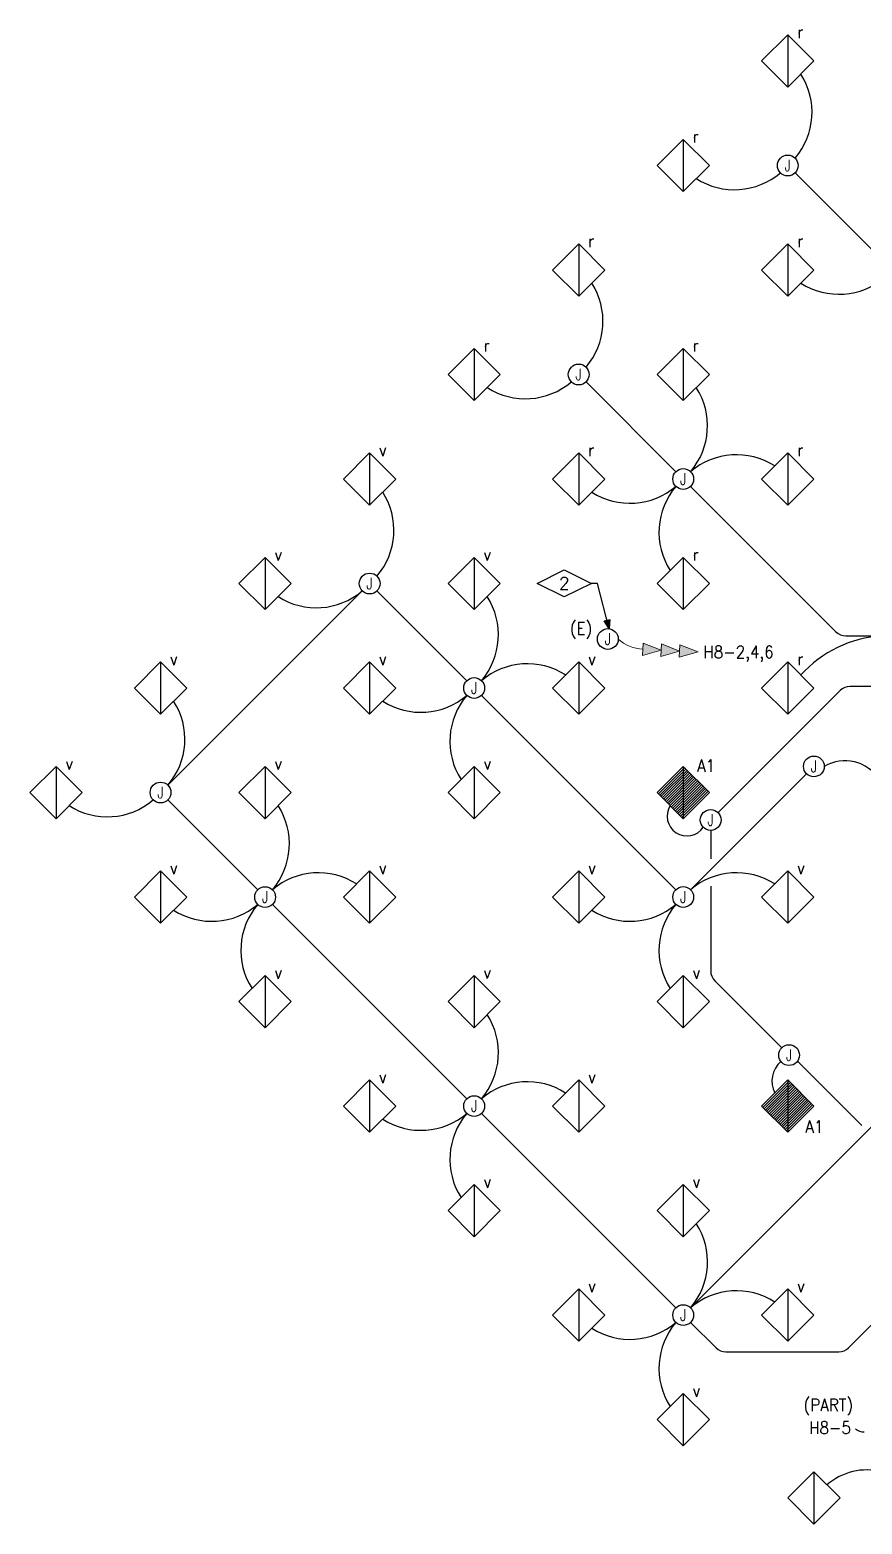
# Model space of a CAD drawing. Header units: inches. Extents: x 131 to 3122, y 239 to 1524.
# Drawn here: x 131 to 672, y 280 to 1251 of the extents above; entities that cross this region are included whole.
import ezdxf
from ezdxf.enums import TextEntityAlignment as Align

# ---------------------------------------------------------------- set-up
doc = ezdxf.new("R2010")
doc.units = ezdxf.units.IN
doc.header["$LTSCALE"] = 30
doc.header["$MEASUREMENT"] = 0
doc.layers.add('E-DEVC-TEXT', color=33, linetype='Continuous')
doc.layers.add('E-LITE-JBOX-EXST', color=4, linetype='Continuous')
for name, color, linetype, lineweight in [('E-JBOX-TEXT', 33, 'Continuous', 25), ('E-LITE-CIRC-EXST', 4, 'Continuous', 15), ('E-LITE-CIRC-NEWW', 1, 'Continuous', 25), ('E-LITE-FIXT-Fluo-NEWW', 6, 'Continuous', 30), ('E-LITE-Patt-NEWW', 71, 'Continuous', 25), ('E-POWR-CIRC-NEWW', 10, 'Continuous', 30), ('E-POWR-JBOX-NEWW', 5, 'Continuous', 25), ('E-TEXT', 71, 'Continuous', 25)]:
    doc.layers.add(name, color=color, linetype=linetype, lineweight=lineweight)
doc.styles.add('A', font='SIMPLEX.shx', dxfattribs={"width": 0.9, "height": 8})
doc.styles.add('D1', font='romans.shx', dxfattribs={"width": 0.8, "height": 0.078125})
doc.styles.add('ROMANS', font='romans.shx')
doc.styles.get("Standard").update_dxf_attribs({"font": 'simplex.shx'})
doc.dimstyles.get("Standard").update_dxf_attribs({"dimtxt": 0.18, "dimasz": 0.18, "dimexe": 0.18, "dimexo": 0.0625, "dimgap": 0.09, "dimtad": 0, "dimtih": 1, "dimtoh": 1, "dimdec": 4, "dimzin": 0, "dimdsep": 46, "dimtxsty": 'Standard', "dimcen": 0.09, "dimadec": 0, "dimazin": 0, "dimtfac": 1, "dimtdec": 4, "dimtofl": 0, "dimtmove": 0, "dimatfit": 3, "dimfxl": 1, "dimtolj": 1, "dimtzin": 0, "dimarcsym": 0})

# ---------------------------------------------------------------- blocks, each defined once
blk = doc.blocks.new('Ltg-Flu21')
blk.add_lwpolyline([(24, 24), (0, 24), (0, 0), (24, 0), (24, 24), (0, 0)])
blk = doc.blocks.new('Ltg-Emg03')
at = {"color": 0}
for p, q in [((-23.52, 0), (-23.52, 24)), ((-22.32, 0), (-22.32, 24)), ((-21.12, 0), (-21.12, 24)), ((-19.92, 0), (-19.92, 24)), ((-18.72, 0), (-18.72, 24)), ((-17.52, 0), (-17.52, 24)), ((-16.32, 0), (-16.32, 24)), ((-15.12, 0), (-15.12, 24)), ((-13.92, 0), (-13.92, 24)), ((-12.72, 0), (-12.72, 24)), ((-11.52, 0), (-11.52, 24)), ((-10.32, 0), (-10.32, 24)), ((-9.12, 0), (-9.12, 24)), ((-7.92, 0), (-7.92, 24)), ((-6.72, 0), (-6.72, 24)), ((-5.52, 0), (-5.52, 24)), ((-4.32, 0), (-4.32, 24)), ((-3.12, 0), (-3.12, 24)), ((-1.92, 0), (-1.92, 24)), ((-0.72, 0), (-0.72, 24))]:
    blk.add_line(p, q, dxfattribs=at)
blk = doc.blocks.new('Ltg-Ckt22')
for p, q in [((0, 0.042), (0.125, 0)), ((0, -0.042), (0, 0.042)), ((0.125, 0), (0, -0.042)), ((0.125, 0.042), (0.25, 0)), ((0.125, -0.042), (0.125, 0.042)), ((0.25, 0), (0.125, -0.042)), ((0.25, -0.042), (0.25, 0.042)), ((0.25, 0.042), (0.375, 0)), ((0.375, 0), (0.25, -0.042))]:
    blk.add_line(p, q)
for points in [[(0.125, 0), (0, 0.042), (0, -0.042)], [(0.25, 0), (0.125, 0.042), (0.125, -0.042)], [(0.375, 0), (0.25, 0.042), (0.25, -0.042)]]:
    blk.add_solid(points)
blk = doc.blocks.new('Ltg-Jbx01')
blk.add_circle((0, 0), 0.0703)
at = {"layer": 'E-JBOX-TEXT', "color": 71, "style": 'D1', "width": 0.8}
blk.add_text('J', height=0.0781, dxfattribs=at).set_placement((0, 0), align=Align.MIDDLE)
blk = doc.blocks.new('AHJ')
for p, q in [((-6, 2), (0, 0)), ((-6, -2), (-6, 2)), ((0, 0), (-6, -2))]:
    blk.add_line(p, q)
blk.add_solid([(0, 0), (-6, 2), (-6, -2)])
blk = doc.blocks.new('Std-Blk35')
blk.add_lwpolyline([(-0.184, 0.092), (0, 0), (-0.184, -0.092), (-0.368, 0)], close=True)
at = {"layer": 'E-DEVC-TEXT', "style": 'ROMANS'}
blk.add_attdef('#', text='', height=0.0833, dxfattribs=at).set_placement((-0.184, 0), align=Align.MIDDLE)

msp = doc.modelspace()

# ---------------------------------------------------------------- linework, layer by layer
at = {"layer": 'E-LITE-CIRC-EXST'}
msp.add_arc((531.29, 875.35), 27.05, 228.76723, 265.90899, dxfattribs=at)
at = {"layer": 'E-LITE-CIRC-NEWW'}
for p, q in [((683.32, 414.91), (663.05, 394.64)), ((583.35, 392), (656.68, 392))]:
    msp.add_line(p, q, dxfattribs=at)
for centre, start, end in [((583.35, 401), 225.0087, 270), ((656.68, 401), 270, 315)]:
    msp.add_arc(centre, 9, start, end, dxfattribs=at)
at = {"layer": 'E-POWR-CIRC-NEWW'}
for p, q in [((628.32, 1157.83), (686.66, 1099.49)), ((492.56, 1022.06), (550.9, 963.72)), ((560.44, 954.18), (654.86, 859.76)), ((347.25, 886.3), (221.04, 760.08)), ((356.8, 886.3), (415.13, 827.96)), ((661.22, 857.13), (684.69, 857.13)), ((424.68, 818.42), (550.9, 692.2)), ((578.27, 742.26), (657.59, 821.58)), ((684.66, 824.22), (663.96, 824.22)), ((635.75, 767.51), (560.45, 692.2)), ((221.03, 750.53), (279.37, 692.2)), ((573.5, 730.74), (573.5, 712.32)), ((573.5, 694.59), (573.5, 639.39)), ((288.92, 682.65), (415.14, 556.43)), ((619.64, 589.52), (576.13, 633.03)), ((671.73, 539.01), (629.91, 580.83)), ((424.69, 546.89), (550.93, 420.69)), ((686.67, 546.89), (560.46, 420.67)), ((560.47, 411.14), (576.99, 394.64))]:
    msp.add_line(p, q, dxfattribs=at)
for centre, radius, start, end in [((593.31, 1197.2), 46, 319.57751, 32.62914), ((588.96, 1192.85), 46, 237.37086, 310.42249), ((656.84, 1124.96), 46, 237.37086, 310.42249), ((457.55, 1061.43), 46, 319.57751, 32.62914), ((453.19, 1057.08), 46, 237.37086, 310.42249), ((525.43, 993.55), 46, 319.57751, 32.62914), ((590.27, 928.71), 46, 57.37086, 130.42249), ((521.08, 989.2), 46, 237.37086, 310.42249), ((585.92, 924.35), 46, 139.57751, 212.62914), ((321.78, 925.67), 46, 319.57751, 32.62914), ((317.43, 921.32), 46, 237.37086, 310.42249), ((389.66, 857.79), 46, 319.57751, 32.62914), ((689.73, 779.53), 77.76, 93.71438, 137.8927), ((661.22, 866.13), 9, 225, 270), ((454.51, 792.95), 46, 57.37086, 130.42249), ((385.31, 853.43), 46, 237.37086, 310.42249), ((450.15, 788.59), 46, 139.57751, 212.62914), ((663.96, 815.22), 9, 90, 135), ((186.02, 789.9), 46, 319.57751, 32.62914), ((660.73, 749.57), 26.39, 32.6226, 120.64816), ((181.66, 785.55), 46, 237.37086, 310.42249), ((253.9, 722.02), 46, 319.57751, 32.62914), ((558.04, 739.98), 12.83, 147.8326, 325.82376), ((318.74, 657.18), 46, 57.37086, 130.42249), ((590.27, 657.18), 46, 57.37086, 130.42249), ((249.55, 717.67), 46, 237.37086, 310.42249), ((314.39, 652.82), 46, 139.57751, 212.62914), ((521.07, 717.67), 46, 237.37086, 310.42249), ((585.92, 652.83), 46, 139.57751, 212.62914), ((582.5, 639.39), 9, 180, 225), ((389.67, 586.26), 46, 319.57751, 32.62914), ((630.67, 567.74), 17.36, 132.0054, 205.93938), ((454.51, 521.41), 46, 57.37086, 130.42249), ((385.31, 581.9), 46, 237.37086, 310.42249), ((450.15, 517.06), 46, 139.57751, 212.62914), ((525.44, 450.5), 46, 319.57751, 32.62914), ((590.28, 385.65), 46, 57.37086, 130.42249), ((521.08, 446.14), 46, 237.37086, 310.42249), ((585.92, 381.3), 46, 139.57751, 212.62914), ((674.87, 276.09), 39.23, 75.5087, 131.24687)]:
    msp.add_arc(centre, radius, start, end, dxfattribs=at)
at = {"layer": 'E-TEXT'}
msp.add_arc((672.93, 348.02), 8.06, 228.84125, 271.67956, dxfattribs=at)

# ---------------------------------------------------------------- block references
at = {"layer": 'E-LITE-CIRC-EXST', "xscale": 96, "yscale": 96, "zscale": 96, "rotation": 357.2751589125459}
msp.add_blockref('Ltg-Ckt22', (529.36, 848.37), dxfattribs=at)
at = {"layer": 'E-LITE-FIXT-Fluo-NEWW', "rotation": 44.99999999999999}
for p in [(623.55, 1213.51), (555.67, 1145.62), (487.78, 1077.74), (623.55, 1077.74), (419.9, 1009.86), (555.67, 1009.86), (352.02, 941.98), (487.78, 941.98), (623.55, 941.98), (284.14, 874.1), (419.9, 874.1), (555.67, 874.1), (216.25, 806.21), (352.02, 806.21), (487.78, 806.21), (623.55, 806.21), (148.37, 738.33), (284.14, 738.33), (419.9, 738.33), (555.67, 738.33), (216.26, 670.45), (352.02, 670.45), (487.78, 670.45), (623.55, 670.45), (284.14, 602.57), (419.9, 602.57), (555.67, 602.57), (352.02, 534.68), (487.79, 534.69), (623.55, 534.69), (419.9, 466.8), (555.67, 466.81), (487.78, 398.92), (623.55, 398.92), (555.67, 331.04), (640.52, 280.13)]:
    msp.add_blockref('Ltg-Flu21', p, dxfattribs=at)
at = {"layer": 'E-LITE-JBOX-EXST', "xscale": 96, "yscale": 96, "zscale": 96}
msp.add_blockref('Ltg-Jbx01', (506.71, 855.01), dxfattribs=at)
at = {"layer": 'E-LITE-Patt-NEWW', "rotation": 315}
for p in [(556.17, 737.82), (624.06, 534.17)]:
    msp.add_blockref('Ltg-Emg03', p, dxfattribs=at)
at = {"layer": 'E-POWR-JBOX-NEWW', "xscale": 96, "yscale": 96, "zscale": 96}
for p in [(623.55, 1162.6), (487.79, 1026.84), (555.67, 958.95), (352.03, 891.07), (419.91, 823.19), (640.53, 772.28), (216.26, 755.31), (573.5, 737.49), (284.14, 687.42), (555.67, 687.43), (624.41, 584.75), (419.91, 551.66), (555.68, 415.9)]:
    msp.add_blockref('Ltg-Jbx01', p, dxfattribs=at)
at = {"layer": 'E-TEXT', "xscale": 96, "yscale": 96, "zscale": 96}
msp.add_blockref('Std-Blk35', (496.09, 891.19), dxfattribs=at).add_auto_attribs({'#': '2'})

# ---------------------------------------------------------------- texts
at = {"layer": 'E-TEXT', "style": 'A', "width": 0.9}
for s, p in [('r', (629.64, 1245.35)), ('r', (561.76, 1177.47)), ('r', (493.88, 1109.59)), ('r', (629.64, 1109.59)), ('r', (629.64, 1109.59)), ('r', (426, 1041.71)), ('r', (561.76, 1041.71)), ('r', (561.76, 1041.71)), ('v', (358.11, 973.82)), ('r', (493.88, 973.82)), ('r', (629.64, 973.82)), ('v', (290.23, 905.94)), ('v', (425.99, 905.94)), ('r', (561.76, 905.94)), ('(E)', (482.05, 857.91)), ('H8-2,4,6', (568.74, 842.65)), ('v', (222.35, 838.06)), ('v', (358.11, 838.06)), ('v', (493.88, 838.06)), ('r', (629.64, 838.06)), ('A1', (564.73, 768.68)), ('v', (154.47, 770.18)), ('v', (290.23, 770.18)), ('v', (426, 770.18)), ('v', (222.35, 702.3)), ('v', (358.11, 702.3)), ('v', (493.88, 702.3)), ('v', (629.64, 702.38)), ('v', (290.23, 634.41)), ('v', (425.99, 634.42)), ('v', (561.76, 634.41)), ('v', (358.11, 566.53)), ('v', (493.88, 566.54)), ('A1', (635, 534.36)), ('v', (426, 498.65)), ('v', (561.77, 498.65)), ('v', (493.88, 430.77)), ('v', (629.64, 430.77)), ('v', (561.76, 362.88)), ('(PART)', (633.85, 353.47)), ('H8-5', (637.42, 338.79))]:
    msp.add_text(s, height=8, dxfattribs=at).set_placement(p)

# ---------------------------------------------------------------- leaders
at = {"layer": 'E-TEXT'}
msp.add_leader([(507.55, 861.71), (500.01, 891.19), (496.09, 891.19)], dimstyle='Standard', override={"dimscale": 96, "dimasz": 0.01, "dimldrblk": 'AHJ'}, dxfattribs=at)

doc.saveas('drawing.dxf')
